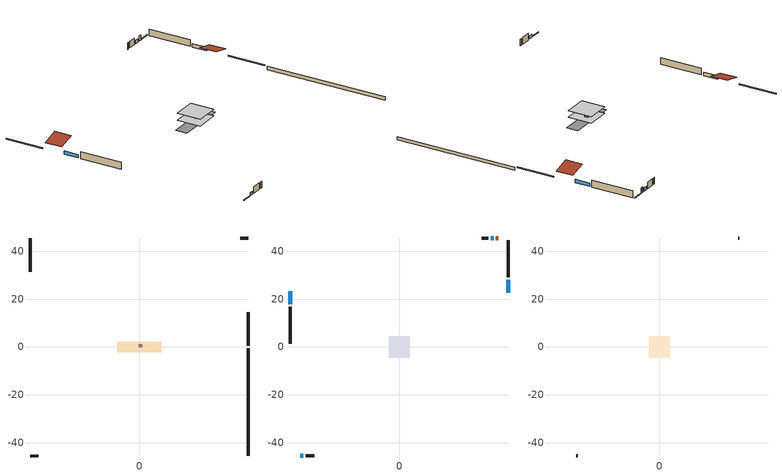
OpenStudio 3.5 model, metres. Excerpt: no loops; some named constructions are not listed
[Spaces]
air source heat pump airloop ret air space
 floor adiabatic (AdiabaticConst): 0,0 0,1 1,1 1,0 z0
 wall adiabatic (AdiabaticConst): 0,0 1,0 1,1 0,1 0,0 z0:1
 ceiling adiabatic (AdiabaticConst): 1,0 1,1 0,1 0,0 z1
crawlspace - unvented 1
 floor foundation (Slab1 construction): -9.14,-2.13 -9.14,2.13 9.14,2.13 9.14,-2.13 z-0.91
 wall outside (RimJoist4 construction): -45.61,-45.61 -42.32,-45.61 z0.3:0.61
 wall outside (RimJoist3 construction): -45.61,45.61 -45.61,31.52 z0.3:0.61
 wall outside (RimJoist2 construction): 45.61,45.61 42.32,45.61 z0.3:0.61
 wall outside (RimJoist1 construction): 45.61,0.43 45.61,14.52 z0.3:0.61
 wall foundation (FoundationWall1 construction): 45.61,-45.61 45.61,-0.5 z-0.91:0.3
living space 1
 floor to crawlspace - unvented 1 (Floor1 construction): -4.42,-4.42 -4.42,4.42 4.42,4.42 4.42,-4.42 z0.3
 wall outside (AdiabaticWallConstruction 1): 41.4,45.61 40.48,45.61 z0.3:2.34
 wall outside (AdiabaticWallConstruction): -41.4,-45.61 -40.11,-45.61 / -45.61,23.32 -45.61,17.83 / 39.55,45.61 38.27,45.61 / 45.61,22.72 45.61,28.21 z0.3:1.52
 wall outside (Wall4 construction): -39.19,-45.61 -35.56,-45.61 z0.3:2.74
 wall outside (Wall3 construction): -45.61,16.9 -45.61,1.36 z0.3:2.74
 wall outside (Wall2 construction): 37.34,45.61 34.48,45.61 z0.3:2.74
 wall outside (Wall1 construction): 45.61,29.14 45.61,44.68 z0.3:2.74
 window (WindowConstruction 3): -41.4,-45.61 -40.11,-45.61 z0.3:1.52
 window (WindowConstruction 2): -45.61,23.32 -45.61,17.83 z0.3:1.52
 window (WindowConstruction 1): 39.55,45.61 38.27,45.61 z0.3:1.52
 window (WindowConstruction): 45.61,22.72 45.61,28.21 z0.3:1.52
 door (Door): 41.4,45.61 40.48,45.61 z0.3:2.34
attic - vented 1
 floor to living space 1 (Floor2 construction Reversed): -4.42,-4.42 -4.42,4.42 4.42,4.42 4.42,-4.42 z2.74
 wall outside (Wall6 construction): -34.63,-45.61 -34.16,-45.61 z0.3:2.74
 wall outside (Wall5 construction): 33.55,45.61 33.08,45.61 z0.3:2.74
 roof outside (Roof2 construction): 45.61,21.79,2.74 39.46,21.79,4.28 39.46,15.45,4.28 45.61,15.45,2.74
 roof outside (Roof1 construction): -45.61,24.24,2.74 -39.46,24.24,4.28 -39.46,30.59,4.28 -45.61,30.59,2.74
[Construction]
Floor2 construction: ceiling loosefill ins, ceiling stud and cavity, gypsum board
Floor1 construction Reversed: floor covering, osb sheathing 0.75 in., floor stud and cavity
[Material] Roughness=Rough; Thermal Absorptance=0.9
Name | Thickness {m} | Conductivity {W/m-K} | Density {kg/m3} | Specific Heat {J/kg-K} | Solar Absorptance | Visible Absorptance
ceiling stud and cavity | 0.1397 | 0.0827032 | 65.682 | 1177.47 | 0.7 | 0.7
ceiling loosefill ins | 0.169333 | 0.0480833 | 16.02 | 1046.75 | 0.7 | 0.7
floor covering | 0.0127 | 0.0433444 | 54.468 | 1339.84 | 0.6 | 0.6
osb sheathing 0.75 in. | 0.01905 | 0.115458 | 512.64 | 1214.23 | 0.7 | 0.7
floor stud and cavity | 0.1397 | 0.27731 | 92.3553 | 1139.71 | 0.7 | 0.7
gypsum board | 0.0127 | 0.160291 | 801 | 837.4 | 0.6 | 0.6
[Schedule:Day]
interior lighting schedule allday10: 1, 0, 0.0972727, 4, 0, 0.0810606, 5, 0, 0.0891667, 6, 0, 0.145909, 7, 0, 0.243182, 8, 0, 0.30803, 10, 0, 0.332348, 11, 0, 0.316136, 12, 0, 0.299924, 13, 0, 0.291818, 14, 0, 0.283712, 15, 0, 0.299924, 16, 0, 0.332348, 17, 0, 0.405303, 18, 0, 0.526894, 19, 0, 0.697121, 20, 0, 0.851136, 21, 0, 0.891667, 22, 0, 0.640379, 23, 0, 0.324242, 24, 0, 0.145909
interior lighting schedule allday9: 1, 0, 0.0890909, 4, 0, 0.0742424, 5, 0, 0.0816667, 6, 0, 0.133636, 7, 0, 0.222727, 8, 0, 0.282121, 10, 0, 0.304394, 11, 0, 0.289545, 12, 0, 0.274697, 13, 0, 0.267273, 14, 0, 0.259848, 15, 0, 0.274697, 16, 0, 0.304394, 17, 0, 0.371212, 18, 0, 0.482576, 19, 0, 0.638485, 20, 0, 0.779545, 21, 0, 0.816667, 22, 0, 0.586515, 23, 0, 0.29697, 24, 0, 0.133636
interior lighting schedule allday8: 1, 0, 0.08, 4, 0, 0.0666667, 5, 0, 0.0733333, 6, 0, 0.12, 7, 0, 0.2, 8, 0, 0.253333, 10, 0, 0.273333, 11, 0, 0.26, 12, 0, 0.246667, 13, 0, 0.24, 14, 0, 0.233333, 15, 0, 0.246667, 16, 0, 0.273333, 17, 0, 0.333333, 18, 0, 0.433333, 19, 0, 0.573333, 20, 0, 0.7, 21, 0, 0.733333, 22, 0, 0.526667, 23, 0, 0.266667, 24, 0, 0.12
interior lighting schedule allday7: 1, 0, 0.0745455, 4, 0, 0.0621212, 5, 0, 0.0683333, 6, 0, 0.111818, 7, 0, 0.186364, 8, 0, 0.236061, 10, 0, 0.254697, 11, 0, 0.242273, 12, 0, 0.229848, 13, 0, 0.223636, 14, 0, 0.217424, 15, 0, 0.229848, 16, 0, 0.254697, 17, 0, 0.310606, 18, 0, 0.403788, 19, 0, 0.534242, 20, 0, 0.652273, 21, 0, 0.683333, 22, 0, 0.490758, 23, 0, 0.248485, 24, 0, 0.111818
interior lighting schedule allday6: 1, 0, 0.0727273, 4, 0, 0.0606061, 5, 0, 0.0666667, 6, 0, 0.109091, 7, 0, 0.181818, 8, 0, 0.230303, 10, 0, 0.248485, 11, 0, 0.236364, 12, 0, 0.224242, 13, 0, 0.218182, 14, 0, 0.212121, 15, 0, 0.224242, 16, 0, 0.248485, 17, 0, 0.30303, 18, 0, 0.393939, 19, 0, 0.521212, 20, 0, 0.636364, 21, 0, 0.666667, 22, 0, 0.478788, 23, 0, 0.242424, 24, 0, 0.109091
interior lighting schedule allday5: 1, 0, 0.0763636, 4, 0, 0.0636364, 5, 0, 0.07, 6, 0, 0.114545, 7, 0, 0.190909, 8, 0, 0.241818, 10, 0, 0.260909, 11, 0, 0.248182, 12, 0, 0.235455, 13, 0, 0.229091, 14, 0, 0.222727, 15, 0, 0.235455, 16, 0, 0.260909, 17, 0, 0.318182, 18, 0, 0.413636, 19, 0, 0.547273, 20, 0, 0.668182, 21, 0, 0.7, 22, 0, 0.502727, 23, 0, 0.254545, 24, 0, 0.114545
interior lighting schedule allday4: 1, 0, 0.0845455, 4, 0, 0.0704545, 5, 0, 0.0775, 6, 0, 0.126818, 7, 0, 0.211364, 8, 0, 0.267727, 10, 0, 0.288864, 11, 0, 0.274773, 12, 0, 0.260682, 13, 0, 0.253636, 14, 0, 0.246591, 15, 0, 0.260682, 16, 0, 0.288864, 17, 0, 0.352273, 18, 0, 0.457955, 19, 0, 0.605909, 20, 0, 0.739773, 21, 0, 0.775, 22, 0, 0.556591, 23, 0, 0.281818, 24, 0, 0.126818
interior lighting schedule allday3: 1, 0, 0.0927273, 4, 0, 0.0772727, 5, 0, 0.085, 6, 0, 0.139091, 7, 0, 0.231818, 8, 0, 0.293636, 10, 0, 0.316818, 11, 0, 0.301364, 12, 0, 0.285909, 13, 0, 0.278182, 14, 0, 0.270455, 15, 0, 0.285909, 16, 0, 0.316818, 17, 0, 0.386364, 18, 0, 0.502273, 19, 0, 0.664545, 20, 0, 0.811364, 21, 0, 0.85, 22, 0, 0.610455, 23, 0, 0.309091, 24, 0, 0.139091
interior lighting schedule allday2: 1, 0, 0.100909, 4, 0, 0.0840909, 5, 0, 0.0925, 6, 0, 0.151364, 7, 0, 0.252273, 8, 0, 0.319545, 10, 0, 0.344773, 11, 0, 0.327955, 12, 0, 0.311136, 13, 0, 0.302727, 14, 0, 0.294318, 15, 0, 0.311136, 16, 0, 0.344773, 17, 0, 0.420455, 18, 0, 0.546591, 19, 0, 0.723182, 20, 0, 0.882955, 21, 0, 0.925, 22, 0, 0.664318, 23, 0, 0.336364, 24, 0, 0.151364
interior lighting schedule allday1: 1, 0, 0.108182, 4, 0, 0.0901515, 5, 0, 0.0991667, 6, 0, 0.162273, 7, 0, 0.270455, 8, 0, 0.342576, 10, 0, 0.369621, 11, 0, 0.351591, 12, 0, 0.333561, 13, 0, 0.324545, 14, 0, 0.31553, 15, 0, 0.333561, 16, 0, 0.369621, 17, 0, 0.450758, 18, 0, 0.585985, 19, 0, 0.775303, 20, 0, 0.946591, 21, 0, 0.991667, 22, 0, 0.712197, 23, 0, 0.360606, 24, 0, 0.162273
occupants schedule allday1: 7, 0, 1, 8, 0, 0.868852, 9, 0, 0.409836, 16, 0, 0.245902, 17, 0, 0.295082, 18, 0, 0.540984, 21, 0, 0.885246, 24, 0, 1
